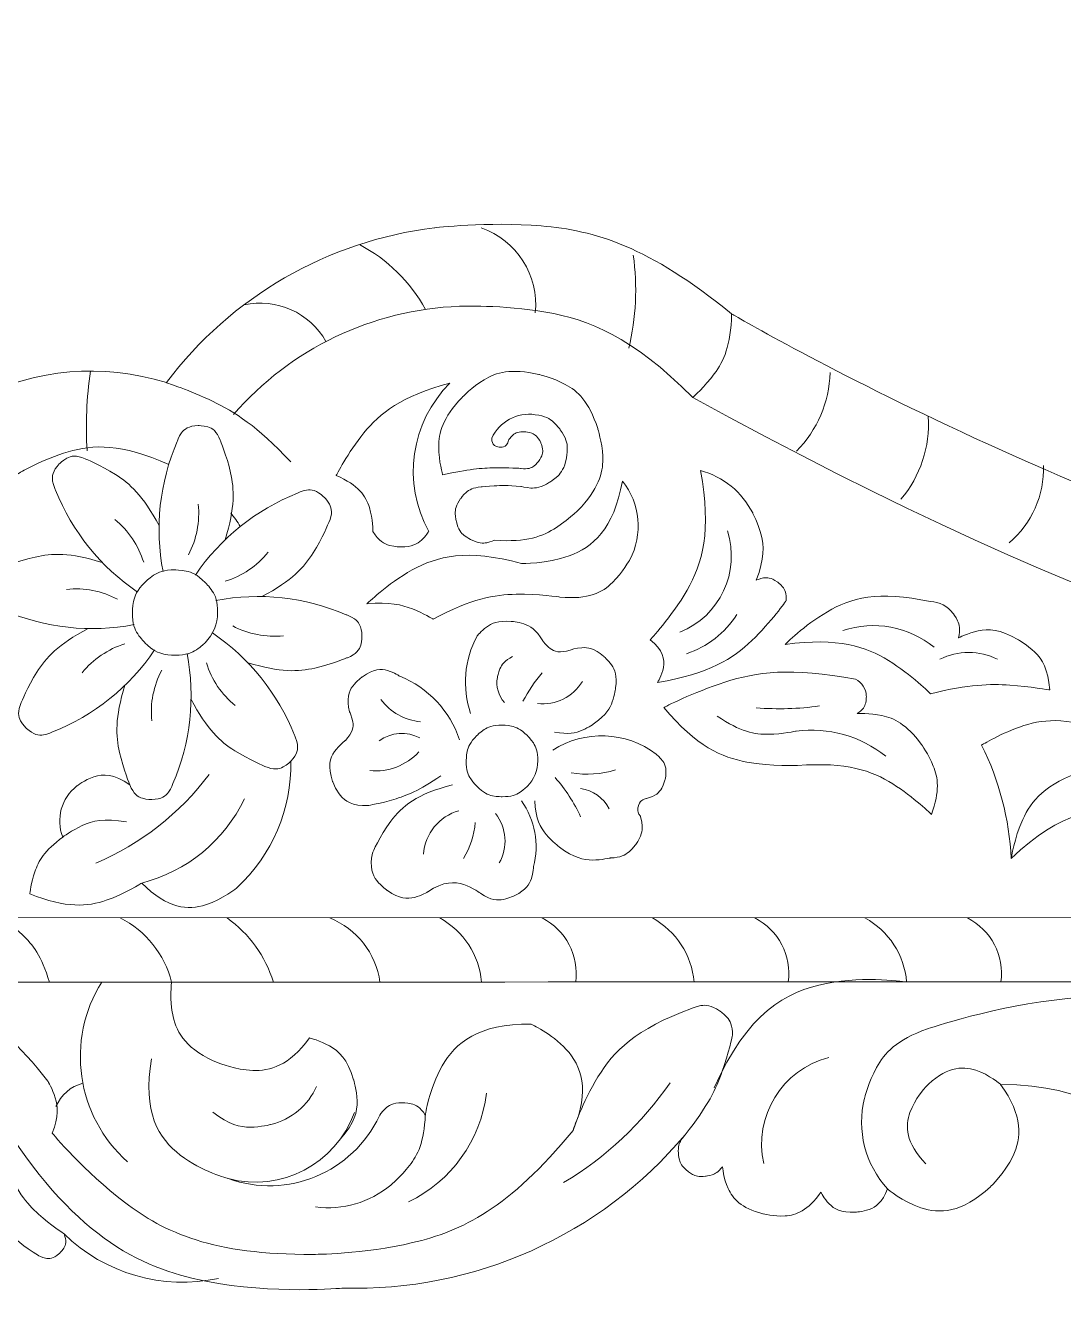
# Model space of a CAD drawing. Header units: millimetres. Extents: x 5499 to 5701, y 4312 to 4481.
# Drawn here: x 5512.97 to 5537.03, y 4451.28 to 4480.68 of the extents above; entities that cross this region are included whole.
import ezdxf

# ---------------------------------------------------------------- set-up
doc = ezdxf.new("R2010")
doc.units = ezdxf.units.MM
doc.header["$MEASUREMENT"] = 0
doc.layers.add('SITARA ALL', color=18, linetype='Continuous', true_color=0x000000)

msp = doc.modelspace()

# ---------------------------------------------------------------- linework, layer by layer
at = {"layer": 'SITARA ALL', "color": 6, "lineweight": 9, "true_color": 0xff00ff}
for points, knots in [([(5517.796, 4471.664), (5519.12, 4473.189), (5521.014, 4474.097), (5523.032, 4474.173), (5523.032, 4474.173), (5524.041, 4474.211), (5525.035, 4474.039), (5526.029, 4473.867), (5527.008, 4473.485), (5528.442, 4472.063), (5528.442, 4472.063), (5528.718, 4472.31), (5528.937, 4472.608), (5529.157, 4472.907), (5529.319, 4473.257), (5529.339, 4473.997), (5529.339, 4473.997), (5537.646, 4469.097), (5546.998, 4466.816), (5556.351, 4464.536), (5566.751, 4464.876), (5582.702, 4475.721), (5582.702, 4475.721), (5583.798, 4476.307), (5584.94, 4476.795), (5586.082, 4477.284), (5587.27, 4477.675), (5589.729, 4478.033), (5589.729, 4478.033), (5589.924, 4478.423), (5590.196, 4478.763), (5590.469, 4479.103), (5590.819, 4479.393), (5591.66, 4479.627), (5591.66, 4479.627), (5592.08, 4479.744), (5592.515, 4479.769), (5592.95, 4479.795), (5593.4, 4479.728), (5594.136, 4479.26), (5594.136, 4479.26), (5594.327, 4479.125), (5594.521, 4478.993), (5594.714, 4478.862), (5594.91, 4478.735), (5595.313, 4478.497), (5595.313, 4478.497), (5595.632, 4478.441), (5595.948, 4478.503), (5596.263, 4478.565), (5596.577, 4478.744), (5596.804, 4479.349), (5596.804, 4479.349), (5596.893, 4479.519), (5597.015, 4479.667), (5597.137, 4479.815), (5597.292, 4479.941), (5597.661, 4480.045), (5597.661, 4480.045), (5597.428, 4480.287), (5597.133, 4480.446), (5596.837, 4480.605), (5596.479, 4480.68), (5595.856, 4480.427), (5595.856, 4480.427), (5595.544, 4480.3), (5595.287, 4480.085), (5595.03, 4479.87), (5594.826, 4479.566), (5594.83, 4478.893)], [0, 0, 0, 0, 0.041667, 0.041667, 0.041667, 0.083333, 0.083333, 0.083333, 0.125, 0.125, 0.125, 0.166667, 0.166667, 0.166667, 0.208333, 0.208333, 0.208333, 0.25, 0.25, 0.25, 0.291667, 0.291667, 0.291667, 0.333333, 0.333333, 0.333333, 0.375, 0.375, 0.375, 0.416667, 0.416667, 0.416667, 0.458333, 0.458333, 0.458333, 0.5, 0.5, 0.5, 0.541667, 0.541667, 0.541667, 0.583333, 0.583333, 0.583333, 0.625, 0.625, 0.625, 0.666667, 0.666667, 0.666667, 0.708333, 0.708333, 0.708333, 0.75, 0.75, 0.75, 0.791667, 0.791667, 0.791667, 0.833333, 0.833333, 0.833333, 0.875, 0.875, 0.875, 0.916667, 0.916667, 0.916667, 1, 1, 1, 1]), ([(5584.488, 4476.573), (5585.088, 4476.087), (5585.662, 4475.569), (5586.208, 4475.022), (5586.208, 4475.022), (5577.641, 4469.073), (5567.763, 4465.81), (5557.885, 4462.547), (5546.696, 4461.97), (5528.442, 4472.063)], [0, 0, 0, 0, 0.25, 0.25, 0.25, 0.5, 0.5, 0.5, 1, 1, 1, 1]), ([(5516.242, 4472.404), (5517.738, 4474.394), (5519.979, 4475.688), (5522.451, 4475.989), (5522.451, 4475.989), (5523.687, 4476.139), (5524.927, 4476.035), (5526.166, 4475.93), (5527.409, 4475.571), (5529.339, 4473.997)], [0, 0, 0, 0, 0.25, 0.25, 0.25, 0.5, 0.5, 0.5, 1, 1, 1, 1]), ([(5508.987, 4468.831), (5510.072, 4471.764), (5513.257, 4473.335), (5516.242, 4472.404), (5516.242, 4472.404), (5516.791, 4472.221), (5517.312, 4471.972), (5517.834, 4471.723), (5518.329, 4471.408), (5519.125, 4470.568)], [0, 0, 0, 0, 0.25, 0.25, 0.25, 0.5, 0.5, 0.5, 1, 1, 1, 1]), ([(5524.786, 4471.662), (5524.368, 4471.725), (5523.958, 4471.504), (5523.781, 4471.119), (5523.781, 4471.119), (5523.777, 4471.067), (5523.794, 4471.018), (5523.811, 4470.969), (5523.849, 4470.923), (5523.953, 4470.91), (5523.953, 4470.91), (5524.005, 4470.904), (5524.055, 4470.919), (5524.105, 4470.933), (5524.152, 4470.969), (5524.169, 4471.073), (5524.169, 4471.073), (5524.212, 4471.138), (5524.271, 4471.189), (5524.33, 4471.239), (5524.404, 4471.276), (5524.56, 4471.264), (5524.56, 4471.264), (5524.637, 4471.257), (5524.71, 4471.23), (5524.783, 4471.203), (5524.851, 4471.155), (5524.915, 4471.013), (5524.915, 4471.013), (5524.946, 4470.942), (5524.958, 4470.865), (5524.969, 4470.788), (5524.959, 4470.705), (5524.865, 4470.581), (5524.865, 4470.581), (5524.818, 4470.519), (5524.756, 4470.472), (5524.694, 4470.426), (5524.617, 4470.394), (5524.463, 4470.417), (5524.463, 4470.417), (5524.157, 4470.435), (5523.851, 4470.43), (5523.545, 4470.426), (5523.238, 4470.401), (5522.642, 4470.265), (5522.642, 4470.265), (5522.554, 4470.584), (5522.552, 4470.913), (5522.551, 4471.243), (5522.637, 4471.584), (5523.094, 4472.062), (5523.094, 4472.062), (5523.323, 4472.301), (5523.605, 4472.471), (5523.888, 4472.641), (5524.225, 4472.742), (5524.869, 4472.594), (5524.869, 4472.594), (5525.191, 4472.52), (5525.482, 4472.364), (5525.773, 4472.209), (5526.032, 4471.971), (5526.235, 4471.342), (5526.235, 4471.342), (5526.337, 4471.027), (5526.352, 4470.698), (5526.367, 4470.368), (5526.296, 4470.024), (5525.86, 4469.527), (5525.86, 4469.527), (5525.597, 4469.256), (5525.282, 4469.05), (5524.967, 4468.843), (5524.599, 4468.702), (5523.847, 4468.753), (5523.847, 4468.753), (5523.76, 4468.715), (5523.667, 4468.696), (5523.573, 4468.678), (5523.474, 4468.68), (5523.303, 4468.763), (5523.303, 4468.763), (5523.218, 4468.805), (5523.144, 4468.864), (5523.07, 4468.923), (5523.007, 4469), (5522.96, 4469.184), (5522.96, 4469.184), (5522.937, 4469.276), (5522.934, 4469.371), (5522.932, 4469.466), (5522.95, 4469.564), (5523.06, 4469.718), (5523.06, 4469.718), (5523.116, 4469.796), (5523.186, 4469.859), (5523.257, 4469.922), (5523.344, 4469.971), (5523.533, 4469.987), (5523.533, 4469.987), (5523.686, 4470.004), (5523.839, 4470.013), (5523.992, 4470.023), (5524.146, 4470.025), (5524.452, 4470.001), (5524.452, 4470.001), (5524.566, 4469.97), (5524.683, 4469.963), (5524.8, 4469.956), (5524.922, 4469.973), (5525.122, 4470.097), (5525.122, 4470.097), (5525.222, 4470.158), (5525.308, 4470.239), (5525.393, 4470.321), (5525.463, 4470.421), (5525.509, 4470.652), (5525.509, 4470.652), (5525.533, 4470.767), (5525.531, 4470.885), (5525.53, 4471.003), (5525.504, 4471.123), (5525.367, 4471.314), (5525.367, 4471.314), (5525.299, 4471.41), (5525.212, 4471.489), (5525.125, 4471.568), (5525.02, 4471.631), (5524.786, 4471.662)], [0, 0, 0, 0, 0.023256, 0.023256, 0.023256, 0.046512, 0.046512, 0.046512, 0.069767, 0.069767, 0.069767, 0.093023, 0.093023, 0.093023, 0.116279, 0.116279, 0.116279, 0.139535, 0.139535, 0.139535, 0.162791, 0.162791, 0.162791, 0.186047, 0.186047, 0.186047, 0.209302, 0.209302, 0.209302, 0.232558, 0.232558, 0.232558, 0.255814, 0.255814, 0.255814, 0.27907, 0.27907, 0.27907, 0.302326, 0.302326, 0.302326, 0.325581, 0.325581, 0.325581, 0.348837, 0.348837, 0.348837, 0.372093, 0.372093, 0.372093, 0.395349, 0.395349, 0.395349, 0.418605, 0.418605, 0.418605, 0.44186, 0.44186, 0.44186, 0.465116, 0.465116, 0.465116, 0.488372, 0.488372, 0.488372, 0.511628, 0.511628, 0.511628, 0.534884, 0.534884, 0.534884, 0.55814, 0.55814, 0.55814, 0.581395, 0.581395, 0.581395, 0.604651, 0.604651, 0.604651, 0.627907, 0.627907, 0.627907, 0.651163, 0.651163, 0.651163, 0.674419, 0.674419, 0.674419, 0.697674, 0.697674, 0.697674, 0.72093, 0.72093, 0.72093, 0.744186, 0.744186, 0.744186, 0.767442, 0.767442, 0.767442, 0.790698, 0.790698, 0.790698, 0.813953, 0.813953, 0.813953, 0.837209, 0.837209, 0.837209, 0.860465, 0.860465, 0.860465, 0.883721, 0.883721, 0.883721, 0.906977, 0.906977, 0.906977, 0.930233, 0.930233, 0.930233, 0.953488, 0.953488, 0.953488, 0.976744, 0.976744, 0.976744, 1, 1, 1, 1]), ([(5522.813, 4472.394), (5521.9, 4471.488), (5521.7, 4470.084), (5522.321, 4468.957), (5522.321, 4468.957), (5522.251, 4468.846), (5522.155, 4468.756), (5522.059, 4468.666), (5521.937, 4468.599), (5521.673, 4468.599), (5521.673, 4468.599), (5521.542, 4468.599), (5521.415, 4468.633), (5521.288, 4468.666), (5521.165, 4468.734), (5521.025, 4468.957), (5521.025, 4468.957), (5521.029, 4469.239), (5520.946, 4469.508), (5520.864, 4469.777), (5520.696, 4470.033), (5520.176, 4470.252), (5520.176, 4470.252), (5520.444, 4470.779), (5520.818, 4471.238), (5521.191, 4471.696), (5521.67, 4472.085), (5522.813, 4472.394)], [0, 0, 0, 0, 0.111111, 0.111111, 0.111111, 0.222222, 0.222222, 0.222222, 0.333333, 0.333333, 0.333333, 0.444444, 0.444444, 0.444444, 0.555556, 0.555556, 0.555556, 0.666667, 0.666667, 0.666667, 0.777778, 0.777778, 0.777778, 0.888889, 0.888889, 0.888889, 1, 1, 1, 1]), ([(5516.164, 4468.026), (5515.969, 4469.041), (5516.083, 4470.091), (5516.492, 4471.04), (5516.492, 4471.04), (5516.526, 4471.147), (5516.591, 4471.238), (5516.657, 4471.328), (5516.755, 4471.402), (5516.979, 4471.409), (5516.979, 4471.409), (5517.091, 4471.413), (5517.199, 4471.381), (5517.306, 4471.348), (5517.408, 4471.28), (5517.488, 4471.071), (5517.488, 4471.071), (5517.642, 4470.705), (5517.729, 4470.318), (5517.816, 4469.931), (5517.836, 4469.523), (5517.604, 4468.763)], [0, 0, 0, 0, 0.125, 0.125, 0.125, 0.25, 0.25, 0.25, 0.375, 0.375, 0.375, 0.5, 0.5, 0.5, 0.625, 0.625, 0.625, 0.75, 0.75, 0.75, 1, 1, 1, 1]), ([(5510.993, 4467.428), (5511.112, 4468.638), (5511.805, 4469.716), (5512.857, 4470.326), (5512.857, 4470.326), (5513.382, 4470.631), (5513.965, 4470.801), (5514.548, 4470.971), (5515.187, 4471.005), (5516.297, 4470.509)], [0, 0, 0, 0, 0.25, 0.25, 0.25, 0.5, 0.5, 0.5, 1, 1, 1, 1]), ([(5515.575, 4467.551), (5514.719, 4468.131), (5514.058, 4468.954), (5513.676, 4469.915), (5513.676, 4469.915), (5513.624, 4470.014), (5513.606, 4470.125), (5513.589, 4470.235), (5513.605, 4470.357), (5513.759, 4470.52), (5513.759, 4470.52), (5513.836, 4470.602), (5513.935, 4470.655), (5514.033, 4470.708), (5514.153, 4470.732), (5514.359, 4470.641), (5514.359, 4470.641), (5514.726, 4470.49), (5515.061, 4470.278), (5515.396, 4470.066), (5515.699, 4469.792), (5516.072, 4469.091)], [0, 0, 0, 0, 0.125, 0.125, 0.125, 0.25, 0.25, 0.25, 0.375, 0.375, 0.375, 0.5, 0.5, 0.5, 0.625, 0.625, 0.625, 0.75, 0.75, 0.75, 1, 1, 1, 1]), ([(5528.616, 4470.37), (5529.14, 4470.227), (5529.58, 4469.87), (5529.826, 4469.385), (5529.826, 4469.385), (5529.95, 4469.143), (5530.019, 4468.88), (5530.088, 4468.618), (5530.104, 4468.335), (5529.91, 4467.827), (5529.91, 4467.827), (5529.988, 4467.864), (5530.073, 4467.879), (5530.158, 4467.895), (5530.25, 4467.888), (5530.393, 4467.79), (5530.393, 4467.79), (5530.464, 4467.741), (5530.519, 4467.675), (5530.575, 4467.608), (5530.615, 4467.525), (5530.601, 4467.353), (5530.601, 4467.353), (5530.25, 4466.851), (5529.808, 4466.429), (5529.365, 4466.008), (5528.829, 4465.667), (5527.623, 4465.457), (5527.623, 4465.457), (5527.725, 4465.619), (5527.757, 4465.808), (5527.79, 4465.996), (5527.752, 4466.21), (5527.451, 4466.448), (5527.451, 4466.448), (5527.948, 4466.97), (5528.305, 4467.596), (5528.662, 4468.222), (5528.878, 4468.952), (5528.616, 4470.37)], [0, 0, 0, 0, 0.076923, 0.076923, 0.076923, 0.153846, 0.153846, 0.153846, 0.230769, 0.230769, 0.230769, 0.307692, 0.307692, 0.307692, 0.384615, 0.384615, 0.384615, 0.461538, 0.461538, 0.461538, 0.538462, 0.538462, 0.538462, 0.615385, 0.615385, 0.615385, 0.692308, 0.692308, 0.692308, 0.769231, 0.769231, 0.769231, 0.846154, 0.846154, 0.846154, 0.923077, 0.923077, 0.923077, 1, 1, 1, 1]), ([(5516.915, 4467.945), (5517.495, 4468.801), (5518.318, 4469.462), (5519.279, 4469.844), (5519.279, 4469.844), (5519.379, 4469.896), (5519.489, 4469.914), (5519.6, 4469.932), (5519.721, 4469.915), (5519.885, 4469.761), (5519.885, 4469.761), (5519.967, 4469.684), (5520.02, 4469.586), (5520.073, 4469.487), (5520.097, 4469.367), (5520.005, 4469.162), (5520.005, 4469.162), (5519.855, 4468.794), (5519.643, 4468.459), (5519.431, 4468.124), (5519.157, 4467.821), (5518.456, 4467.448)], [0, 0, 0, 0, 0.125, 0.125, 0.125, 0.25, 0.25, 0.25, 0.375, 0.375, 0.375, 0.5, 0.5, 0.5, 0.625, 0.625, 0.625, 0.75, 0.75, 0.75, 1, 1, 1, 1]), ([(5526.806, 4470.125), (5527.224, 4469.606), (5527.292, 4468.888), (5526.976, 4468.3), (5526.976, 4468.3), (5526.818, 4468.007), (5526.58, 4467.775), (5526.342, 4467.543), (5526.023, 4467.373), (5525.36, 4467.437), (5525.36, 4467.437), (5524.855, 4467.51), (5524.346, 4467.501), (5523.837, 4467.493), (5523.323, 4467.403), (5522.423, 4466.926), (5522.423, 4466.926), (5522.192, 4467.063), (5521.942, 4467.162), (5521.692, 4467.262), (5521.424, 4467.324), (5520.888, 4467.281), (5520.888, 4467.281), (5521.36, 4467.744), (5521.937, 4468.064), (5522.513, 4468.384), (5523.194, 4468.562), (5524.47, 4468.214), (5524.47, 4468.214), (5525.042, 4468.198), (5525.577, 4468.393), (5526.112, 4468.589), (5526.61, 4468.997), (5526.806, 4470.125)], [0, 0, 0, 0, 0.090909, 0.090909, 0.090909, 0.181818, 0.181818, 0.181818, 0.272727, 0.272727, 0.272727, 0.363636, 0.363636, 0.363636, 0.454545, 0.454545, 0.454545, 0.545455, 0.545455, 0.545455, 0.636364, 0.636364, 0.636364, 0.727273, 0.727273, 0.727273, 0.818182, 0.818182, 0.818182, 0.909091, 0.909091, 0.909091, 1, 1, 1, 1]), ([(5515.495, 4466.799), (5514.479, 4466.604), (5513.43, 4466.718), (5512.481, 4467.128), (5512.481, 4467.128), (5512.373, 4467.161), (5512.283, 4467.227), (5512.192, 4467.293), (5512.118, 4467.39), (5512.111, 4467.615), (5512.111, 4467.615), (5512.107, 4467.727), (5512.14, 4467.834), (5512.172, 4467.941), (5512.24, 4468.044), (5512.45, 4468.124), (5512.45, 4468.124), (5512.816, 4468.277), (5513.203, 4468.364), (5513.59, 4468.451), (5513.998, 4468.472), (5514.757, 4468.239)], [0, 0, 0, 0, 0.125, 0.125, 0.125, 0.25, 0.25, 0.25, 0.375, 0.375, 0.375, 0.5, 0.5, 0.5, 0.625, 0.625, 0.625, 0.75, 0.75, 0.75, 1, 1, 1, 1]), ([(5517.43, 4467.078), (5517.43, 4466.816), (5517.326, 4466.564), (5517.14, 4466.379), (5517.14, 4466.379), (5517.047, 4466.287), (5516.939, 4466.214), (5516.83, 4466.142), (5516.705, 4466.09), (5516.442, 4466.09), (5516.442, 4466.09), (5516.311, 4466.09), (5516.183, 4466.116), (5516.055, 4466.142), (5515.929, 4466.195), (5515.744, 4466.38), (5515.744, 4466.38), (5515.651, 4466.473), (5515.579, 4466.582), (5515.506, 4466.691), (5515.454, 4466.816), (5515.455, 4467.078), (5515.455, 4467.078), (5515.455, 4467.209), (5515.481, 4467.337), (5515.507, 4467.466), (5515.559, 4467.591), (5515.744, 4467.777), (5515.744, 4467.777), (5515.837, 4467.869), (5515.946, 4467.942), (5516.055, 4468.014), (5516.18, 4468.066), (5516.442, 4468.066), (5516.442, 4468.066), (5516.573, 4468.066), (5516.702, 4468.04), (5516.83, 4468.014), (5516.956, 4467.961), (5517.141, 4467.776), (5517.141, 4467.776), (5517.234, 4467.683), (5517.306, 4467.574), (5517.378, 4467.465), (5517.43, 4467.34), (5517.43, 4467.078)], [0, 0, 0, 0, 0.066667, 0.066667, 0.066667, 0.133333, 0.133333, 0.133333, 0.2, 0.2, 0.2, 0.266667, 0.266667, 0.266667, 0.333333, 0.333333, 0.333333, 0.4, 0.4, 0.4, 0.466667, 0.466667, 0.466667, 0.533333, 0.533333, 0.533333, 0.6, 0.6, 0.6, 0.666667, 0.666667, 0.666667, 0.733333, 0.733333, 0.733333, 0.8, 0.8, 0.8, 0.866667, 0.866667, 0.866667, 0.933333, 0.933333, 0.933333, 1, 1, 1, 1]), ([(5517.39, 4467.357), (5518.405, 4467.552), (5519.455, 4467.437), (5520.404, 4467.028), (5520.404, 4467.028), (5520.511, 4466.995), (5520.602, 4466.929), (5520.693, 4466.863), (5520.767, 4466.766), (5520.774, 4466.541), (5520.774, 4466.541), (5520.777, 4466.429), (5520.745, 4466.322), (5520.713, 4466.215), (5520.645, 4466.112), (5520.435, 4466.032), (5520.435, 4466.032), (5520.069, 4465.879), (5519.682, 4465.792), (5519.295, 4465.705), (5518.887, 4465.684), (5518.128, 4465.916)], [0, 0, 0, 0, 0.125, 0.125, 0.125, 0.25, 0.25, 0.25, 0.375, 0.375, 0.375, 0.5, 0.5, 0.5, 0.625, 0.625, 0.625, 0.75, 0.75, 0.75, 1, 1, 1, 1]), ([(5533.946, 4467.331), (5534.151, 4467.323), (5534.341, 4467.225), (5534.466, 4467.062), (5534.466, 4467.062), (5534.529, 4466.981), (5534.572, 4466.888), (5534.615, 4466.795), (5534.638, 4466.691), (5534.593, 4466.491), (5534.593, 4466.491), (5534.812, 4466.6), (5535.051, 4466.651), (5535.29, 4466.703), (5535.549, 4466.696), (5535.973, 4466.453), (5535.973, 4466.453), (5536.186, 4466.332), (5536.361, 4466.162), (5536.536, 4465.991), (5536.674, 4465.772), (5536.708, 4465.284), (5536.708, 4465.284), (5536.249, 4465.364), (5535.785, 4465.397), (5535.321, 4465.429), (5534.851, 4465.415), (5533.946, 4465.198), (5533.946, 4465.198), (5533.505, 4465.639), (5532.973, 4465.966), (5532.441, 4466.292), (5531.818, 4466.503), (5530.58, 4466.34), (5530.58, 4466.34), (5531.019, 4466.782), (5531.556, 4467.097), (5532.093, 4467.412), (5532.728, 4467.599), (5533.946, 4467.331)], [0, 0, 0, 0, 0.076923, 0.076923, 0.076923, 0.153846, 0.153846, 0.153846, 0.230769, 0.230769, 0.230769, 0.307692, 0.307692, 0.307692, 0.384615, 0.384615, 0.384615, 0.461538, 0.461538, 0.461538, 0.538462, 0.538462, 0.538462, 0.615385, 0.615385, 0.615385, 0.692308, 0.692308, 0.692308, 0.769231, 0.769231, 0.769231, 0.846154, 0.846154, 0.846154, 0.923077, 0.923077, 0.923077, 1, 1, 1, 1]), ([(5586.842, 4460.018), (5586.842, 4460.018), (5512.416, 4460.002), (5512.416, 4460.002), (5512.416, 4460.002), (5512.015, 4459.922), (5511.649, 4459.742), (5511.283, 4459.561), (5510.951, 4459.28), (5510.66, 4458.516), (5510.66, 4458.516), (5510.482, 4459.848), (5510.29, 4461.177), (5510.098, 4462.507), (5509.891, 4463.834), (5509.42, 4466.479), (5509.42, 4466.479), (5509.559, 4466.785), (5509.785, 4467.032), (5510.01, 4467.279), (5510.322, 4467.468), (5510.993, 4467.428), (5510.993, 4467.428), (5511.336, 4466.213), (5511.626, 4464.984), (5511.917, 4463.756), (5512.155, 4462.514), (5512.416, 4460.002), (5512.416, 4460.002), (5512.682, 4459.826), (5512.914, 4459.607), (5513.146, 4459.388), (5513.343, 4459.126), (5513.534, 4458.517)], [0, 0, 0, 0, 0.083333, 0.083333, 0.083333, 0.166667, 0.166667, 0.166667, 0.25, 0.25, 0.25, 0.333333, 0.333333, 0.333333, 0.416667, 0.416667, 0.416667, 0.5, 0.5, 0.5, 0.583333, 0.583333, 0.583333, 0.666667, 0.666667, 0.666667, 0.75, 0.75, 0.75, 0.833333, 0.833333, 0.833333, 1, 1, 1, 1]), ([(5515.969, 4466.211), (5515.389, 4465.355), (5514.566, 4464.693), (5513.606, 4464.312), (5513.606, 4464.312), (5513.506, 4464.26), (5513.396, 4464.242), (5513.285, 4464.224), (5513.164, 4464.241), (5513, 4464.395), (5513, 4464.395), (5512.918, 4464.472), (5512.865, 4464.57), (5512.812, 4464.669), (5512.788, 4464.789), (5512.88, 4464.994), (5512.88, 4464.994), (5513.03, 4465.362), (5513.242, 4465.697), (5513.454, 4466.032), (5513.728, 4466.335), (5514.429, 4466.707)], [0, 0, 0, 0, 0.125, 0.125, 0.125, 0.25, 0.25, 0.25, 0.375, 0.375, 0.375, 0.5, 0.5, 0.5, 0.625, 0.625, 0.625, 0.75, 0.75, 0.75, 1, 1, 1, 1]), ([(5523.291, 4464.741), (5523.09, 4465.334), (5523.143, 4465.982), (5523.439, 4466.533), (5523.439, 4466.533), (5523.535, 4466.65), (5523.657, 4466.741), (5523.779, 4466.831), (5523.926, 4466.895), (5524.229, 4466.873), (5524.229, 4466.873), (5524.38, 4466.862), (5524.524, 4466.815), (5524.669, 4466.768), (5524.805, 4466.685), (5524.963, 4466.425), (5524.963, 4466.425), (5525.032, 4466.322), (5525.132, 4466.248), (5525.231, 4466.174), (5525.361, 4466.13), (5525.597, 4466.21), (5525.597, 4466.21), (5525.729, 4466.255), (5525.868, 4466.264), (5526.008, 4466.274), (5526.154, 4466.247), (5526.369, 4466.068), (5526.369, 4466.068), (5526.477, 4465.978), (5526.557, 4465.864), (5526.637, 4465.75), (5526.69, 4465.611), (5526.649, 4465.334), (5526.649, 4465.334), (5526.628, 4465.17), (5526.574, 4465.013), (5526.52, 4464.857), (5526.432, 4464.709), (5526.163, 4464.514), (5526.163, 4464.514), (5526.029, 4464.417), (5525.878, 4464.35), (5525.726, 4464.283), (5525.558, 4464.246), (5525.233, 4464.31)], [0, 0, 0, 0, 0.0625, 0.0625, 0.0625, 0.125, 0.125, 0.125, 0.1875, 0.1875, 0.1875, 0.25, 0.25, 0.25, 0.3125, 0.3125, 0.3125, 0.375, 0.375, 0.375, 0.4375, 0.4375, 0.4375, 0.5, 0.5, 0.5, 0.5625, 0.5625, 0.5625, 0.625, 0.625, 0.625, 0.6875, 0.6875, 0.6875, 0.75, 0.75, 0.75, 0.8125, 0.8125, 0.8125, 0.875, 0.875, 0.875, 1, 1, 1, 1]), ([(5517.31, 4466.605), (5518.165, 4466.025), (5518.827, 4465.202), (5519.209, 4464.241), (5519.209, 4464.241), (5519.261, 4464.142), (5519.278, 4464.031), (5519.296, 4463.921), (5519.279, 4463.799), (5519.126, 4463.636), (5519.126, 4463.636), (5519.049, 4463.554), (5518.95, 4463.501), (5518.851, 4463.448), (5518.731, 4463.424), (5518.526, 4463.515), (5518.526, 4463.515), (5518.159, 4463.666), (5517.824, 4463.878), (5517.488, 4464.09), (5517.185, 4464.364), (5516.813, 4465.065)], [0, 0, 0, 0, 0.125, 0.125, 0.125, 0.25, 0.25, 0.25, 0.375, 0.375, 0.375, 0.5, 0.5, 0.5, 0.625, 0.625, 0.625, 0.75, 0.75, 0.75, 1, 1, 1, 1]), ([(5516.721, 4466.13), (5516.916, 4465.115), (5516.802, 4464.065), (5516.392, 4463.116), (5516.392, 4463.116), (5516.359, 4463.009), (5516.293, 4462.918), (5516.228, 4462.828), (5516.13, 4462.753), (5515.906, 4462.747), (5515.906, 4462.747), (5515.793, 4462.743), (5515.686, 4462.775), (5515.579, 4462.808), (5515.477, 4462.875), (5515.397, 4463.085), (5515.397, 4463.085), (5515.243, 4463.451), (5515.156, 4463.838), (5515.069, 4464.225), (5515.048, 4464.633), (5515.281, 4465.392)], [0, 0, 0, 0, 0.125, 0.125, 0.125, 0.25, 0.25, 0.25, 0.375, 0.375, 0.375, 0.5, 0.5, 0.5, 0.625, 0.625, 0.625, 0.75, 0.75, 0.75, 1, 1, 1, 1]), ([(5524.073, 4464.997), (5523.934, 4465.155), (5523.874, 4465.368), (5523.911, 4465.575), (5523.911, 4465.575), (5523.929, 4465.679), (5523.971, 4465.775), (5524.012, 4465.872), (5524.077, 4465.961), (5524.262, 4466.061)], [0, 0, 0, 0, 0.25, 0.25, 0.25, 0.5, 0.5, 0.5, 1, 1, 1, 1]), ([(5523.034, 4464.128), (5522.813, 4464.799), (5522.307, 4465.339), (5521.651, 4465.601), (5521.651, 4465.601), (5521.52, 4465.69), (5521.368, 4465.734), (5521.216, 4465.778), (5521.043, 4465.776), (5520.784, 4465.592), (5520.784, 4465.592), (5520.654, 4465.5), (5520.56, 4465.373), (5520.466, 4465.246), (5520.407, 4465.083), (5520.488, 4464.776), (5520.488, 4464.776), (5520.543, 4464.667), (5520.561, 4464.547), (5520.579, 4464.426), (5520.56, 4464.295), (5520.393, 4464.116), (5520.393, 4464.116), (5520.244, 4464.008), (5520.139, 4463.858), (5520.034, 4463.707), (5519.974, 4463.514), (5520.094, 4463.167), (5520.094, 4463.167), (5520.154, 4462.993), (5520.268, 4462.849), (5520.382, 4462.705), (5520.549, 4462.591), (5520.917, 4462.605), (5520.917, 4462.605), (5521.218, 4462.661), (5521.513, 4462.748), (5521.807, 4462.834), (5522.094, 4462.952), (5522.602, 4463.296)], [0, 0, 0, 0, 0.071429, 0.071429, 0.071429, 0.142857, 0.142857, 0.142857, 0.214286, 0.214286, 0.214286, 0.285714, 0.285714, 0.285714, 0.357143, 0.357143, 0.357143, 0.428571, 0.428571, 0.428571, 0.5, 0.5, 0.5, 0.571429, 0.571429, 0.571429, 0.642857, 0.642857, 0.642857, 0.714286, 0.714286, 0.714286, 0.785714, 0.785714, 0.785714, 0.857143, 0.857143, 0.857143, 1, 1, 1, 1]), ([(5532.212, 4465.532), (5532.358, 4465.457), (5532.452, 4465.31), (5532.459, 4465.146), (5532.459, 4465.146), (5532.463, 4465.064), (5532.444, 4464.985), (5532.426, 4464.905), (5532.385, 4464.827), (5532.246, 4464.74), (5532.246, 4464.74), (5532.537, 4464.752), (5532.822, 4464.691), (5533.106, 4464.63), (5533.384, 4464.497), (5533.73, 4464.028), (5533.73, 4464.028), (5533.902, 4463.793), (5534.011, 4463.523), (5534.12, 4463.253), (5534.165, 4462.949), (5533.969, 4462.4), (5533.969, 4462.4), (5533.559, 4462.803), (5533.07, 4463.109), (5532.582, 4463.414), (5532.017, 4463.621), (5530.868, 4463.535), (5530.868, 4463.535), (5530.274, 4463.505), (5529.69, 4463.614), (5529.107, 4463.723), (5528.534, 4463.971), (5527.766, 4464.878), (5527.766, 4464.878), (5528.45, 4465.232), (5529.183, 4465.466), (5529.916, 4465.7), (5530.698, 4465.816), (5532.212, 4465.532)], [0, 0, 0, 0, 0.076923, 0.076923, 0.076923, 0.153846, 0.153846, 0.153846, 0.230769, 0.230769, 0.230769, 0.307692, 0.307692, 0.307692, 0.384615, 0.384615, 0.384615, 0.461538, 0.461538, 0.461538, 0.538462, 0.538462, 0.538462, 0.615385, 0.615385, 0.615385, 0.692308, 0.692308, 0.692308, 0.769231, 0.769231, 0.769231, 0.846154, 0.846154, 0.846154, 0.923077, 0.923077, 0.923077, 1, 1, 1, 1]), ([(5532.908, 4463.75), (5532.325, 4464.218), (5531.577, 4464.428), (5530.836, 4464.332), (5530.836, 4464.332), (5530.52, 4464.261), (5530.196, 4464.257), (5529.872, 4464.252), (5529.541, 4464.315), (5529.003, 4464.677)], [0, 0, 0, 0, 0.25, 0.25, 0.25, 0.5, 0.5, 0.5, 1, 1, 1, 1]), ([(5535.816, 4461.382), (5535.771, 4462.295), (5535.537, 4463.189), (5535.131, 4464.007), (5535.131, 4464.007), (5535.591, 4464.294), (5536.106, 4464.458), (5536.622, 4464.622), (5537.193, 4464.664), (5538.187, 4464.23), (5538.187, 4464.23), (5538.684, 4464.013), (5539.111, 4463.681), (5539.538, 4463.35), (5539.897, 4462.903), (5540.103, 4461.838), (5540.103, 4461.838), (5539.421, 4462.262), (5538.638, 4462.426), (5537.856, 4462.59), (5536.972, 4462.496), (5535.816, 4461.382), (5535.816, 4461.382), (5535.886, 4461.852), (5536.082, 4462.283), (5536.279, 4462.715), (5536.603, 4463.107), (5537.5, 4463.42)], [0, 0, 0, 0, 0.1, 0.1, 0.1, 0.2, 0.2, 0.2, 0.3, 0.3, 0.3, 0.4, 0.4, 0.4, 0.5, 0.5, 0.5, 0.6, 0.6, 0.6, 0.7, 0.7, 0.7, 0.8, 0.8, 0.8, 1, 1, 1, 1]), ([(5524.848, 4463.64), (5524.848, 4463.42), (5524.761, 4463.209), (5524.605, 4463.054), (5524.605, 4463.054), (5524.527, 4462.976), (5524.435, 4462.915), (5524.344, 4462.854), (5524.239, 4462.811), (5524.019, 4462.811), (5524.019, 4462.811), (5523.909, 4462.811), (5523.801, 4462.833), (5523.693, 4462.855), (5523.588, 4462.899), (5523.432, 4463.054), (5523.432, 4463.054), (5523.354, 4463.132), (5523.294, 4463.224), (5523.233, 4463.315), (5523.189, 4463.42), (5523.189, 4463.64), (5523.189, 4463.64), (5523.19, 4463.75), (5523.211, 4463.858), (5523.233, 4463.966), (5523.277, 4464.071), (5523.433, 4464.227), (5523.433, 4464.227), (5523.511, 4464.305), (5523.602, 4464.365), (5523.694, 4464.426), (5523.799, 4464.47), (5524.019, 4464.47), (5524.019, 4464.47), (5524.129, 4464.47), (5524.237, 4464.448), (5524.344, 4464.426), (5524.45, 4464.382), (5524.606, 4464.226), (5524.606, 4464.226), (5524.683, 4464.148), (5524.744, 4464.057), (5524.805, 4463.965), (5524.848, 4463.86), (5524.848, 4463.64)], [0, 0, 0, 0, 0.066667, 0.066667, 0.066667, 0.133333, 0.133333, 0.133333, 0.2, 0.2, 0.2, 0.266667, 0.266667, 0.266667, 0.333333, 0.333333, 0.333333, 0.4, 0.4, 0.4, 0.466667, 0.466667, 0.466667, 0.533333, 0.533333, 0.533333, 0.6, 0.6, 0.6, 0.666667, 0.666667, 0.666667, 0.733333, 0.733333, 0.733333, 0.8, 0.8, 0.8, 0.866667, 0.866667, 0.866667, 0.933333, 0.933333, 0.933333, 1, 1, 1, 1]), ([(5525.192, 4463.891), (5525.934, 4464.365), (5526.891, 4464.328), (5527.593, 4463.797), (5527.593, 4463.797), (5527.679, 4463.727), (5527.742, 4463.636), (5527.805, 4463.544), (5527.845, 4463.431), (5527.796, 4463.214), (5527.796, 4463.214), (5527.772, 4463.105), (5527.718, 4463.008), (5527.664, 4462.911), (5527.58, 4462.826), (5527.364, 4462.773), (5527.364, 4462.773), (5527.321, 4462.763), (5527.282, 4462.742), (5527.244, 4462.721), (5527.209, 4462.689), (5527.181, 4462.605), (5527.181, 4462.605), (5527.167, 4462.564), (5527.163, 4462.52), (5527.16, 4462.476), (5527.168, 4462.43), (5527.223, 4462.361), (5527.223, 4462.361), (5527.257, 4462.25), (5527.265, 4462.134), (5527.272, 4462.018), (5527.252, 4461.897), (5527.117, 4461.707), (5527.117, 4461.707), (5527.05, 4461.612), (5526.962, 4461.536), (5526.874, 4461.459), (5526.767, 4461.401), (5526.534, 4461.393), (5526.534, 4461.393), (5526.327, 4461.346), (5526.115, 4461.345), (5525.904, 4461.345), (5525.687, 4461.391), (5525.348, 4461.646), (5525.348, 4461.646), (5525.178, 4461.774), (5525.041, 4461.935), (5524.905, 4462.097), (5524.8, 4462.293), (5524.777, 4462.716)], [0, 0, 0, 0, 0.055556, 0.055556, 0.055556, 0.111111, 0.111111, 0.111111, 0.166667, 0.166667, 0.166667, 0.222222, 0.222222, 0.222222, 0.277778, 0.277778, 0.277778, 0.333333, 0.333333, 0.333333, 0.388889, 0.388889, 0.388889, 0.444444, 0.444444, 0.444444, 0.5, 0.5, 0.5, 0.555556, 0.555556, 0.555556, 0.611111, 0.611111, 0.611111, 0.666667, 0.666667, 0.666667, 0.722222, 0.722222, 0.722222, 0.777778, 0.777778, 0.777778, 0.833333, 0.833333, 0.833333, 0.888889, 0.888889, 0.888889, 1, 1, 1, 1]), ([(5519.126, 4463.636), (5519.145, 4462.527), (5518.693, 4461.463), (5517.882, 4460.708), (5517.882, 4460.708), (5517.556, 4460.433), (5517.152, 4460.307), (5516.749, 4460.18), (5516.267, 4460.203), (5515.67, 4460.812), (5515.67, 4460.812), (5515.284, 4460.561), (5514.849, 4460.413), (5514.414, 4460.265), (5513.931, 4460.218), (5513.078, 4460.563), (5513.078, 4460.563), (5513.11, 4460.825), (5513.194, 4461.074), (5513.279, 4461.324), (5513.417, 4461.561), (5513.84, 4461.876), (5513.84, 4461.876), (5514.051, 4462.033), (5514.29, 4462.144), (5514.529, 4462.255), (5514.795, 4462.319), (5515.315, 4462.23)], [0, 0, 0, 0, 0.1, 0.1, 0.1, 0.2, 0.2, 0.2, 0.3, 0.3, 0.3, 0.4, 0.4, 0.4, 0.5, 0.5, 0.5, 0.6, 0.6, 0.6, 0.7, 0.7, 0.7, 0.8, 0.8, 0.8, 1, 1, 1, 1]), ([(5513.84, 4461.876), (5513.676, 4462.3), (5513.809, 4462.781), (5514.168, 4463.06), (5514.168, 4463.06), (5514.348, 4463.199), (5514.562, 4463.271), (5514.777, 4463.344), (5515.026, 4463.349), (5515.397, 4463.085)], [0, 0, 0, 0, 0.25, 0.25, 0.25, 0.5, 0.5, 0.5, 1, 1, 1, 1]), ([(5524.471, 4462.716), (5524.781, 4462.273), (5524.884, 4461.716), (5524.75, 4461.191), (5524.75, 4461.191), (5524.743, 4461.049), (5524.698, 4460.915), (5524.654, 4460.78), (5524.571, 4460.653), (5524.318, 4460.524), (5524.318, 4460.524), (5524.191, 4460.46), (5524.052, 4460.432), (5523.913, 4460.404), (5523.762, 4460.412), (5523.524, 4460.568), (5523.524, 4460.568), (5523.345, 4460.704), (5523.132, 4460.776), (5522.92, 4460.848), (5522.675, 4460.856), (5522.298, 4460.611), (5522.298, 4460.611), (5522.153, 4460.521), (5521.989, 4460.479), (5521.825, 4460.437), (5521.641, 4460.442), (5521.362, 4460.637), (5521.362, 4460.637), (5521.222, 4460.734), (5521.118, 4460.868), (5521.015, 4461.003), (5520.947, 4461.174), (5521.016, 4461.507), (5521.016, 4461.507), (5521.185, 4461.901), (5521.441, 4462.244), (5521.697, 4462.586), (5522.04, 4462.878), (5522.871, 4463.086)], [0, 0, 0, 0, 0.071429, 0.071429, 0.071429, 0.142857, 0.142857, 0.142857, 0.214286, 0.214286, 0.214286, 0.285714, 0.285714, 0.285714, 0.357143, 0.357143, 0.357143, 0.428571, 0.428571, 0.428571, 0.5, 0.5, 0.5, 0.571429, 0.571429, 0.571429, 0.642857, 0.642857, 0.642857, 0.714286, 0.714286, 0.714286, 0.785714, 0.785714, 0.785714, 0.857143, 0.857143, 0.857143, 1, 1, 1, 1]), ([(5585.56, 4454.118), (5586.612, 4455.655), (5587.752, 4457.13), (5588.976, 4458.534), (5588.976, 4458.534), (5588.976, 4458.534), (5569.397, 4458.529), (5549.818, 4458.525), (5510.66, 4458.516), (5510.66, 4458.516), (5510.66, 4458.516), (5509.957, 4459.486), (5508.935, 4460.094), (5507.912, 4460.703), (5506.571, 4460.951), (5504.561, 4459.647)], [0, 0, 0, 0, 0.166667, 0.166667, 0.166667, 0.333333, 0.333333, 0.333333, 0.5, 0.5, 0.5, 0.666667, 0.666667, 0.666667, 1, 1, 1, 1]), ([(5515.171, 4460.002), (5515.764, 4459.703), (5516.199, 4459.161), (5516.361, 4458.517), (5516.361, 4458.517), (5516.31, 4458.116), (5516.398, 4457.722), (5516.486, 4457.328), (5516.712, 4456.942), (5517.463, 4456.638), (5517.463, 4456.638), (5517.838, 4456.486), (5518.241, 4456.47), (5518.645, 4456.454), (5519.076, 4456.574), (5519.561, 4457.222), (5519.561, 4457.222), (5519.804, 4457.161), (5520.022, 4457.039), (5520.24, 4456.917), (5520.433, 4456.734), (5520.579, 4456.255), (5520.579, 4456.255), (5520.651, 4456.016), (5520.659, 4455.766), (5520.667, 4455.517), (5520.609, 4455.257), (5520.274, 4454.885)], [0, 0, 0, 0, 0.1, 0.1, 0.1, 0.2, 0.2, 0.2, 0.3, 0.3, 0.3, 0.4, 0.4, 0.4, 0.5, 0.5, 0.5, 0.6, 0.6, 0.6, 0.7, 0.7, 0.7, 0.8, 0.8, 0.8, 1, 1, 1, 1]), ([(5532.428, 4460.002), (5532.978, 4459.702), (5533.34, 4459.146), (5533.392, 4458.521), (5533.392, 4458.521), (5532.458, 4458.666), (5531.533, 4458.486), (5530.608, 4458.306), (5529.693, 4457.801), (5528.937, 4456.067)], [0, 0, 0, 0, 0.25, 0.25, 0.25, 0.5, 0.5, 0.5, 1, 1, 1, 1]), ([(5504.533, 4453.433), (5504.293, 4454.145), (5504.599, 4454.926), (5505.26, 4455.285), (5505.26, 4455.285), (5505.591, 4455.464), (5505.962, 4455.512), (5506.332, 4455.559), (5506.743, 4455.475), (5507.21, 4454.885), (5507.21, 4454.885), (5507.382, 4454.686), (5507.507, 4454.453), (5507.632, 4454.221), (5507.71, 4453.956), (5507.633, 4453.433), (5507.633, 4453.433), (5507.594, 4453.172), (5507.5, 4452.926), (5507.405, 4452.679), (5507.255, 4452.448), (5506.809, 4452.165), (5506.809, 4452.165), (5506.447, 4451.968), (5506.046, 4451.877), (5505.645, 4451.786), (5505.204, 4451.802), (5504.512, 4452.249), (5504.512, 4452.249), (5504.165, 4452.472), (5503.894, 4452.781), (5503.623, 4453.09), (5503.426, 4453.485), (5503.487, 4454.307), (5503.487, 4454.307), (5503.79, 4455.337), (5504.367, 4456.24), (5504.944, 4457.142), (5505.796, 4457.917), (5507.906, 4458.321), (5507.906, 4458.321), (5508.961, 4458.523), (5510.027, 4458.422), (5511.094, 4458.321), (5512.172, 4457.917), (5513.495, 4456.225), (5513.495, 4456.225), (5513.603, 4456.041), (5513.666, 4455.838), (5513.73, 4455.636), (5513.749, 4455.413), (5513.597, 4455.016), (5513.597, 4455.016), (5514.345, 4454.12), (5515.274, 4453.415), (5516.203, 4452.71), (5517.312, 4452.196), (5519.645, 4452.208), (5519.645, 4452.208), (5520.812, 4452.214), (5521.947, 4452.481), (5523.082, 4452.747), (5524.186, 4453.275), (5525.663, 4455.081)], [0, 0, 0, 0, 0.045455, 0.045455, 0.045455, 0.090909, 0.090909, 0.090909, 0.136364, 0.136364, 0.136364, 0.181818, 0.181818, 0.181818, 0.227273, 0.227273, 0.227273, 0.272727, 0.272727, 0.272727, 0.318182, 0.318182, 0.318182, 0.363636, 0.363636, 0.363636, 0.409091, 0.409091, 0.409091, 0.454545, 0.454545, 0.454545, 0.5, 0.5, 0.5, 0.545455, 0.545455, 0.545455, 0.590909, 0.590909, 0.590909, 0.636364, 0.636364, 0.636364, 0.681818, 0.681818, 0.681818, 0.727273, 0.727273, 0.727273, 0.772727, 0.772727, 0.772727, 0.818182, 0.818182, 0.818182, 0.863636, 0.863636, 0.863636, 0.909091, 0.909091, 0.909091, 1, 1, 1, 1]), ([(5532.95, 4453.724), (5532.431, 4454.292), (5532.231, 4455.081), (5532.418, 4455.827), (5532.418, 4455.827), (5532.511, 4456.2), (5532.695, 4456.538), (5532.879, 4456.875), (5533.152, 4457.176), (5533.877, 4457.433), (5533.877, 4457.433), (5535.457, 4457.977), (5537.119, 4458.136), (5538.78, 4458.296), (5540.522, 4458.071), (5543.3, 4456.213), (5543.3, 4456.213), (5543.621, 4456.119), (5543.954, 4456.119), (5544.287, 4456.12), (5544.633, 4456.215), (5545.088, 4456.705), (5545.088, 4456.705), (5545.315, 4456.949), (5545.463, 4457.248), (5545.611, 4457.547), (5545.68, 4457.899), (5545.445, 4458.524)], [0, 0, 0, 0, 0.1, 0.1, 0.1, 0.2, 0.2, 0.2, 0.3, 0.3, 0.3, 0.4, 0.4, 0.4, 0.5, 0.5, 0.5, 0.6, 0.6, 0.6, 0.7, 0.7, 0.7, 0.8, 0.8, 0.8, 1, 1, 1, 1]), ([(5519.699, 4453.31), (5520.324, 4453.227), (5520.955, 4453.41), (5521.439, 4453.814), (5521.439, 4453.814), (5521.681, 4454.016), (5521.874, 4454.265), (5522.068, 4454.513), (5522.214, 4454.808), (5522.241, 4455.438), (5522.241, 4455.438), (5522.328, 4456.047), (5522.633, 4456.577), (5522.938, 4457.106), (5523.462, 4457.556), (5524.692, 4457.543), (5524.692, 4457.543), (5525.164, 4457.334), (5525.508, 4456.956), (5525.853, 4456.577), (5526.069, 4456.029), (5525.663, 4455.081), (5525.663, 4455.081), (5525.881, 4455.736), (5526.242, 4456.323), (5526.604, 4456.91), (5527.108, 4457.43), (5528.405, 4457.903), (5528.405, 4457.903), (5528.51, 4457.951), (5528.624, 4457.971), (5528.738, 4457.991), (5528.86, 4457.982), (5529.054, 4457.855), (5529.054, 4457.855), (5529.15, 4457.792), (5529.227, 4457.706), (5529.305, 4457.62), (5529.362, 4457.512), (5529.358, 4457.281), (5529.358, 4457.281), (5529.263, 4456.86), (5529.122, 4456.453), (5528.98, 4456.046), (5528.792, 4455.652), (5528.259, 4454.975), (5528.259, 4454.975), (5528.205, 4454.919), (5528.165, 4454.852), (5528.124, 4454.786), (5528.096, 4454.709), (5528.104, 4454.554), (5528.104, 4454.554), (5528.109, 4454.476), (5528.129, 4454.4), (5528.149, 4454.325), (5528.185, 4454.252), (5528.304, 4454.151), (5528.304, 4454.151), (5528.363, 4454.101), (5528.432, 4454.063), (5528.5, 4454.026), (5528.578, 4454.002), (5528.733, 4454.019), (5528.733, 4454.019), (5528.81, 4454.027), (5528.885, 4454.051), (5528.959, 4454.075), (5529.03, 4454.114), (5529.125, 4454.238), (5529.125, 4454.238), (5529.151, 4453.977), (5529.258, 4453.737), (5529.364, 4453.498), (5529.551, 4453.281), (5530.06, 4453.15), (5530.06, 4453.15), (5530.314, 4453.084), (5530.576, 4453.101), (5530.837, 4453.118), (5531.106, 4453.219), (5531.405, 4453.65), (5531.405, 4453.65), (5531.48, 4453.501), (5531.596, 4453.381), (5531.712, 4453.262), (5531.868, 4453.171), (5532.201, 4453.186), (5532.201, 4453.186), (5532.368, 4453.194), (5532.525, 4453.251), (5532.681, 4453.308), (5532.828, 4453.413), (5532.95, 4453.724), (5532.95, 4453.724), (5533.296, 4453.43), (5533.725, 4453.289), (5534.154, 4453.147), (5534.666, 4453.159), (5535.333, 4453.775), (5535.333, 4453.775), (5535.666, 4454.083), (5535.858, 4454.492), (5536.05, 4454.901), (5536.101, 4455.411), (5535.569, 4456.147)], [0, 0, 0, 0, 0.027778, 0.027778, 0.027778, 0.055556, 0.055556, 0.055556, 0.083333, 0.083333, 0.083333, 0.111111, 0.111111, 0.111111, 0.138889, 0.138889, 0.138889, 0.166667, 0.166667, 0.166667, 0.194444, 0.194444, 0.194444, 0.222222, 0.222222, 0.222222, 0.25, 0.25, 0.25, 0.277778, 0.277778, 0.277778, 0.305556, 0.305556, 0.305556, 0.333333, 0.333333, 0.333333, 0.361111, 0.361111, 0.361111, 0.388889, 0.388889, 0.388889, 0.416667, 0.416667, 0.416667, 0.444444, 0.444444, 0.444444, 0.472222, 0.472222, 0.472222, 0.5, 0.5, 0.5, 0.527778, 0.527778, 0.527778, 0.555556, 0.555556, 0.555556, 0.583333, 0.583333, 0.583333, 0.611111, 0.611111, 0.611111, 0.638889, 0.638889, 0.638889, 0.666667, 0.666667, 0.666667, 0.694444, 0.694444, 0.694444, 0.722222, 0.722222, 0.722222, 0.75, 0.75, 0.75, 0.777778, 0.777778, 0.777778, 0.805556, 0.805556, 0.805556, 0.833333, 0.833333, 0.833333, 0.861111, 0.861111, 0.861111, 0.888889, 0.888889, 0.888889, 0.916667, 0.916667, 0.916667, 0.944444, 0.944444, 0.944444, 1, 1, 1, 1]), ([(5505.26, 4455.285), (5506.058, 4455.872), (5507.12, 4455.955), (5507.999, 4455.499), (5507.999, 4455.499), (5508.439, 4455.271), (5508.795, 4454.929), (5509.151, 4454.586), (5509.423, 4454.129), (5509.404, 4453.138), (5509.404, 4453.138), (5509.49, 4452.994), (5509.608, 4452.873), (5509.725, 4452.752), (5509.874, 4452.656), (5510.208, 4452.613), (5510.208, 4452.613), (5510.375, 4452.592), (5510.543, 4452.609), (5510.71, 4452.627), (5510.878, 4452.683), (5511.118, 4452.92), (5511.118, 4452.92), (5511.176, 4453.668), (5511.022, 4454.401), (5510.867, 4455.134), (5510.501, 4455.851), (5509.221, 4456.636), (5509.221, 4456.636), (5509.955, 4456.653), (5510.63, 4456.379), (5511.306, 4456.106), (5511.922, 4455.543), (5512.018, 4454.078), (5512.018, 4454.078), (5512.078, 4453.685), (5512.224, 4453.315), (5512.369, 4452.945), (5512.599, 4452.598), (5513.277, 4452.181), (5513.277, 4452.181), (5513.352, 4452.137), (5513.438, 4452.119), (5513.523, 4452.101), (5513.618, 4452.109), (5513.752, 4452.222), (5513.752, 4452.222), (5513.819, 4452.279), (5513.864, 4452.353), (5513.91, 4452.428), (5513.934, 4452.52), (5513.872, 4452.684), (5513.872, 4452.684), (5513.559, 4452.889), (5513.281, 4453.139), (5513.003, 4453.389), (5512.76, 4453.683), (5512.476, 4454.376)], [0, 0, 0, 0, 0.05, 0.05, 0.05, 0.1, 0.1, 0.1, 0.15, 0.15, 0.15, 0.2, 0.2, 0.2, 0.25, 0.25, 0.25, 0.3, 0.3, 0.3, 0.35, 0.35, 0.35, 0.4, 0.4, 0.4, 0.45, 0.45, 0.45, 0.5, 0.5, 0.5, 0.55, 0.55, 0.55, 0.6, 0.6, 0.6, 0.65, 0.65, 0.65, 0.7, 0.7, 0.7, 0.75, 0.75, 0.75, 0.8, 0.8, 0.8, 0.85, 0.85, 0.85, 0.9, 0.9, 0.9, 1, 1, 1, 1]), ([(5520.598, 4455.496), (5520.168, 4454.304), (5518.901, 4453.639), (5517.676, 4453.964), (5517.676, 4453.964), (5517.064, 4454.127), (5516.565, 4454.509), (5516.065, 4454.892), (5515.679, 4455.494), (5515.897, 4456.742)], [0, 0, 0, 0, 0.25, 0.25, 0.25, 0.5, 0.5, 0.5, 1, 1, 1, 1]), ([(5537.669, 4456.874), (5538.917, 4456.631), (5540.068, 4456.031), (5540.981, 4455.146), (5540.981, 4455.146), (5541.135, 4454.886), (5541.217, 4454.596), (5541.299, 4454.305), (5541.309, 4453.984), (5541.032, 4453.446), (5541.032, 4453.446), (5540.894, 4453.178), (5540.691, 4452.954), (5540.489, 4452.73), (5540.222, 4452.551), (5539.619, 4452.5), (5539.619, 4452.5), (5539.505, 4453.533), (5539.012, 4454.441), (5538.52, 4455.35), (5537.648, 4456.134), (5535.569, 4456.147), (5535.569, 4456.147), (5535.314, 4456.372), (5534.993, 4456.475), (5534.671, 4456.577), (5534.283, 4456.559), (5533.817, 4456.064), (5533.817, 4456.064), (5533.584, 4455.817), (5533.47, 4455.499), (5533.357, 4455.181), (5533.362, 4454.793), (5533.84, 4454.31)], [0, 0, 0, 0, 0.083333, 0.083333, 0.083333, 0.166667, 0.166667, 0.166667, 0.25, 0.25, 0.25, 0.333333, 0.333333, 0.333333, 0.416667, 0.416667, 0.416667, 0.5, 0.5, 0.5, 0.583333, 0.583333, 0.583333, 0.666667, 0.666667, 0.666667, 0.75, 0.75, 0.75, 0.833333, 0.833333, 0.833333, 1, 1, 1, 1]), ([(5519.722, 4456.101), (5519.524, 4455.659), (5519.135, 4455.333), (5518.665, 4455.217), (5518.665, 4455.217), (5518.429, 4455.159), (5518.188, 4455.156), (5517.946, 4455.154), (5517.697, 4455.207), (5517.317, 4455.507)], [0, 0, 0, 0, 0.25, 0.25, 0.25, 0.5, 0.5, 0.5, 1, 1, 1, 1]), ([(5517.676, 4453.964), (5519.042, 4453.475), (5520.557, 4454.104), (5521.177, 4455.416), (5521.177, 4455.416), (5521.232, 4455.508), (5521.31, 4455.584), (5521.387, 4455.659), (5521.487, 4455.717), (5521.703, 4455.721), (5521.703, 4455.721), (5521.811, 4455.723), (5521.916, 4455.698), (5522.021, 4455.672), (5522.122, 4455.619), (5522.241, 4455.438)], [0, 0, 0, 0, 0.166667, 0.166667, 0.166667, 0.333333, 0.333333, 0.333333, 0.5, 0.5, 0.5, 0.666667, 0.666667, 0.666667, 1, 1, 1, 1]), ([(5528.259, 4454.975), (5526.293, 4452.645), (5523.374, 4451.338), (5520.326, 4451.427), (5520.326, 4451.427), (5518.728, 4451.277), (5517.156, 4451.587), (5515.585, 4451.897), (5514.041, 4452.668), (5512.361, 4455.404)], [0, 0, 0, 0, 0.25, 0.25, 0.25, 0.5, 0.5, 0.5, 1, 1, 1, 1])]:
    msp.add_open_spline(points, degree=3, knots=knots, dxfattribs=at)
for points in [[(5523.539, 4475.989), (5524.359, 4475.701), (5524.876, 4474.89), (5524.79, 4474.025)], [(5520.714, 4475.603), (5521.362, 4475.265), (5521.894, 4474.742), (5522.242, 4474.1)], [(5527.06, 4475.359), (5527.161, 4474.639), (5527.126, 4473.906), (5526.955, 4473.2)], [(5518.039, 4474.205), (5518.791, 4474.371), (5519.563, 4474.026), (5519.94, 4473.355)], [(5514.404, 4470.821), (5514.368, 4471.438), (5514.394, 4472.057), (5514.483, 4472.669)], [(5531.618, 4472.636), (5531.6, 4471.952), (5531.322, 4471.301), (5530.84, 4470.814)], [(5533.894, 4471.619), (5533.939, 4470.921), (5533.712, 4470.234), (5533.26, 4469.701)], [(5536.563, 4470.488), (5536.587, 4469.8), (5536.294, 4469.138), (5535.769, 4468.693)], [(5516.98, 4469.589), (5517.022, 4469.184), (5516.943, 4468.775), (5516.752, 4468.414)], [(5517.732, 4469.388), (5517.812, 4469.287), (5517.886, 4469.181), (5517.954, 4469.072)], [(5515.047, 4469.234), (5515.363, 4468.977), (5515.596, 4468.631), (5515.716, 4468.242)], [(5529.241, 4468.969), (5529.544, 4468.018), (5529.065, 4466.996), (5528.141, 4466.62)], [(5518.598, 4468.474), (5518.341, 4468.157), (5517.996, 4467.924), (5517.606, 4467.804)], [(5513.931, 4467.615), (5514.337, 4467.658), (5514.746, 4467.578), (5515.106, 4467.387)], [(5529.457, 4467.03), (5529.186, 4466.602), (5528.774, 4466.282), (5528.292, 4466.125)], [(5518.954, 4466.541), (5518.548, 4466.498), (5518.139, 4466.578), (5517.779, 4466.769)], [(5531.918, 4466.663), (5532.643, 4466.902), (5533.44, 4466.756), (5534.032, 4466.275)], [(5514.287, 4465.682), (5514.544, 4465.999), (5514.889, 4466.232), (5515.279, 4466.352)], [(5534.162, 4465.995), (5534.583, 4466.206), (5535.079, 4466.206), (5535.499, 4465.995)], [(5517.838, 4464.922), (5517.521, 4465.179), (5517.288, 4465.524), (5517.169, 4465.914)], [(5515.905, 4464.567), (5515.863, 4464.972), (5515.942, 4465.381), (5516.133, 4465.742)], [(5524.504, 4465.024), (5524.629, 4465.259), (5524.778, 4465.48), (5524.949, 4465.684)], [(5525.88, 4465.482), (5525.663, 4465.124), (5525.258, 4464.924), (5524.842, 4464.97)], [(5522.13, 4464.549), (5521.765, 4464.58), (5521.431, 4464.766), (5521.213, 4465.061)], [(5531.376, 4464.914), (5530.89, 4464.846), (5530.398, 4464.832), (5529.909, 4464.871)], [(5521.173, 4464.104), (5521.447, 4464.311), (5521.816, 4464.337), (5522.117, 4464.172)], [(5522.09, 4463.848), (5521.801, 4463.535), (5521.381, 4463.375), (5520.957, 4463.417)], [(5526.649, 4463.433), (5526.317, 4463.331), (5525.966, 4463.308), (5525.624, 4463.366)], [(5517.233, 4463.33), (5516.554, 4462.423), (5515.648, 4461.714), (5514.605, 4461.273)], [(5525.246, 4463.258), (5525.489, 4462.984), (5525.689, 4462.676), (5525.84, 4462.342)], [(5525.84, 4463.002), (5526.124, 4462.962), (5526.37, 4462.786), (5526.5, 4462.531)], [(5518.049, 4462.762), (5517.584, 4461.792), (5516.713, 4461.078), (5515.67, 4460.812)], [(5522.198, 4461.478), (5522.232, 4461.954), (5522.561, 4462.358), (5523.02, 4462.488)], [(5523.87, 4462.421), (5524.127, 4462.091), (5524.16, 4461.638), (5523.951, 4461.276)], [(5523.398, 4462.218), (5523.375, 4461.923), (5523.282, 4461.637), (5523.128, 4461.383)], [(5517.651, 4460.002), (5518.161, 4459.637), (5518.536, 4459.116), (5518.72, 4458.518)], [(5520.027, 4460.002), (5520.652, 4459.75), (5521.095, 4459.185), (5521.19, 4458.518)], [(5522.577, 4460.002), (5523.127, 4459.701), (5523.49, 4459.144), (5523.542, 4458.519)], [(5524.952, 4460.002), (5525.498, 4459.721), (5525.808, 4459.128), (5525.726, 4458.52)], [(5527.502, 4460.002), (5528.053, 4459.701), (5528.415, 4459.144), (5528.467, 4458.519)], [(5529.878, 4460.002), (5530.423, 4459.721), (5530.733, 4459.128), (5530.652, 4458.52)], [(5534.803, 4460.002), (5535.349, 4459.721), (5535.659, 4459.128), (5535.577, 4458.52)], [(5515.34, 4454.354), (5514.154, 4455.413), (5513.901, 4457.169), (5514.745, 4458.517)], [(5530.081, 4454.312), (5529.845, 4455.404), (5530.508, 4456.488), (5531.589, 4456.773)], [(5513.684, 4455.632), (5513.795, 4455.901), (5514.026, 4456.101), (5514.307, 4456.173)], [(5527.911, 4456.185), (5527.265, 4455.246), (5526.425, 4454.457), (5525.446, 4453.871)], [(5523.661, 4455.941), (5523.522, 4454.85), (5522.842, 4453.904), (5521.852, 4453.425)], [(5517.449, 4451.653), (5516.159, 4451.374), (5514.815, 4451.761), (5513.872, 4452.684)]]:
    msp.add_open_spline(points, degree=3, dxfattribs=at)

doc.saveas('drawing.dxf')
